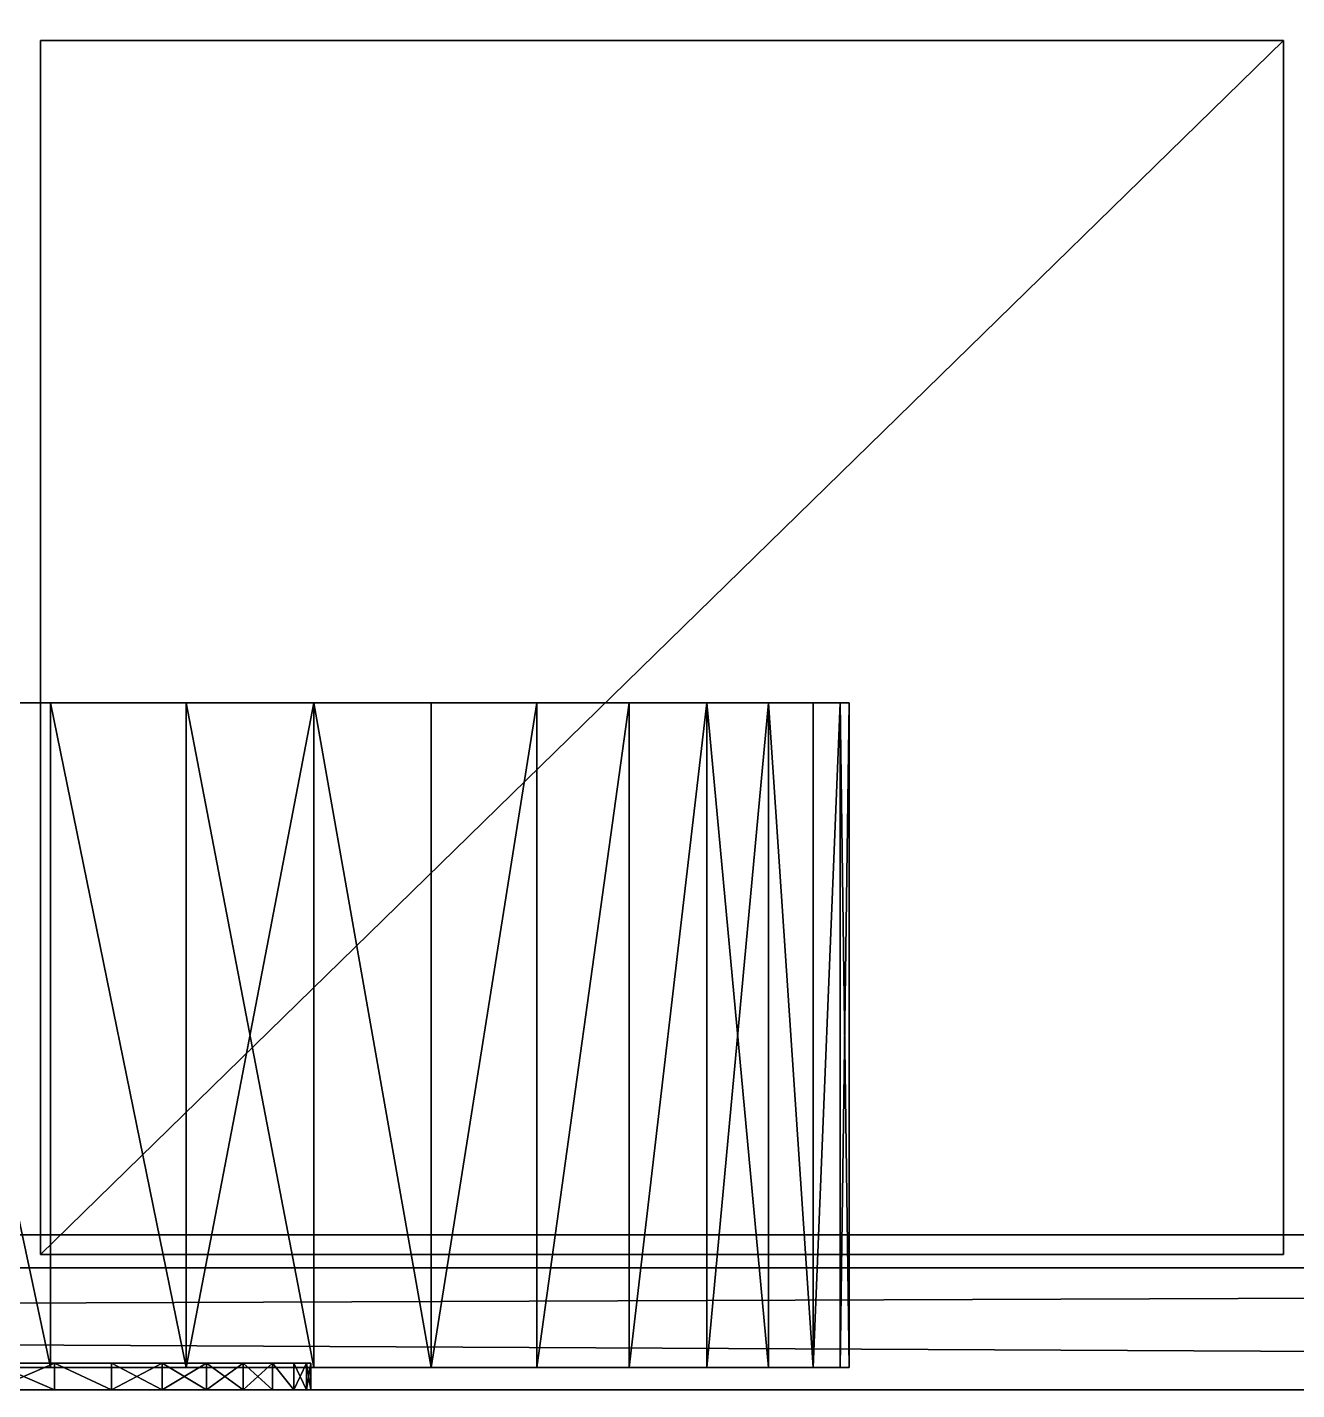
# Model space of a CAD drawing. Header units: millimetres. Extents: x -3100 to 14040, y -1280 to 1295.
# Drawn here: x 9969 to 10542, y -1280 to -665 of the extents above; entities that cross this region are included whole.
import ezdxf

# ---------------------------------------------------------------- set-up
doc = ezdxf.new("R2010")
doc.units = ezdxf.units.MM

msp = doc.modelspace()

# ---------------------------------------------------------------- linework, layer by layer
at = {"layer": 'CAD_75LAB'}
for points in [[(14040, -1280, 1160), (-40, -1280, 1160), (-40, 1280, 1160)], [(14040, 1280, 1160), (14040, -1280, 1160), (-40, 1280, 1160)], [(14040, -1280, 1250), (-40, 1280, 1250), (-40, -1280, 1250)], [(14040, 1280, 1250), (-40, 1280, 1250), (14040, -1280, 1250)], [(9975, -1219, 1253), (9975, -671, 1397), (9975, -671, 1253)], [(9975, -1219, 1397), (9975, -671, 1397), (9975, -1219, 1253)], [(10536, -671, 1253), (9975, -671, 1253), (9975, -671, 1397)], [(10536, -671, 1397), (10536, -671, 1253), (9975, -671, 1397)], [(10536, -671, 1253), (9975, -1219, 1253), (9975, -671, 1253)], [(10536, -671, 1253), (10536, -1219, 1253), (9975, -1219, 1253)], [(10536, -671, 1397), (9975, -671, 1397), (9975, -1219, 1397)], [(10536, -671, 1397), (9975, -1219, 1397), (10536, -1219, 1397)], [(9975, -1219, 1403), (9975, -671, 1547), (9975, -671, 1403)], [(9975, -1219, 1547), (9975, -671, 1547), (9975, -1219, 1403)], [(10536, -671, 1403), (9975, -671, 1403), (9975, -671, 1547)], [(10536, -671, 1547), (10536, -671, 1403), (9975, -671, 1547)], [(10536, -671, 1403), (9975, -1219, 1403), (9975, -671, 1403)], [(10536, -671, 1403), (10536, -1219, 1403), (9975, -1219, 1403)], [(10536, -671, 1547), (9975, -671, 1547), (9975, -1219, 1547)], [(10536, -671, 1547), (9975, -1219, 1547), (10536, -1219, 1547)], [(9975, -1219, 1553), (9975, -671, 1697), (9975, -671, 1553)], [(9975, -1219, 1697), (9975, -671, 1697), (9975, -1219, 1553)], [(10536, -671, 1553), (9975, -671, 1553), (9975, -671, 1697)], [(10536, -671, 1697), (10536, -671, 1553), (9975, -671, 1697)], [(10536, -671, 1553), (9975, -1219, 1553), (9975, -671, 1553)], [(10536, -671, 1553), (10536, -1219, 1553), (9975, -1219, 1553)], [(10536, -671, 1697), (9975, -671, 1697), (9975, -1219, 1697)], [(10536, -671, 1697), (9975, -1219, 1697), (10536, -1219, 1697)], [(9975, -1219, 1703), (9975, -671, 1847), (9975, -671, 1703)], [(9975, -1219, 1847), (9975, -671, 1847), (9975, -1219, 1703)], [(10536, -671, 1703), (9975, -671, 1703), (9975, -671, 1847)], [(10536, -671, 1847), (10536, -671, 1703), (9975, -671, 1847)], [(10536, -671, 1703), (9975, -1219, 1703), (9975, -671, 1703)], [(10536, -671, 1703), (10536, -1219, 1703), (9975, -1219, 1703)], [(10536, -671, 1847), (9975, -671, 1847), (9975, -1219, 1847)], [(10536, -671, 1847), (9975, -1219, 1847), (10536, -1219, 1847)], [(9975, -1219, 1853), (9975, -671, 1997), (9975, -671, 1853)], [(9975, -1219, 1997), (9975, -671, 1997), (9975, -1219, 1853)], [(10536, -671, 1853), (9975, -671, 1853), (9975, -671, 1997)], [(10536, -671, 1997), (10536, -671, 1853), (9975, -671, 1997)], [(10536, -671, 1853), (9975, -1219, 1853), (9975, -671, 1853)], [(10536, -671, 1853), (10536, -1219, 1853), (9975, -1219, 1853)], [(10536, -671, 1997), (9975, -671, 1997), (9975, -1219, 1997)], [(10536, -671, 1997), (9975, -1219, 1997), (10536, -1219, 1997)], [(9975, -1219, 2003), (9975, -671, 2147), (9975, -671, 2003)], [(9975, -1219, 2147), (9975, -671, 2147), (9975, -1219, 2003)], [(10536, -671, 2003), (9975, -671, 2003), (9975, -671, 2147)], [(10536, -671, 2147), (10536, -671, 2003), (9975, -671, 2147)], [(10536, -671, 2003), (9975, -1219, 2003), (9975, -671, 2003)], [(10536, -671, 2003), (10536, -1219, 2003), (9975, -1219, 2003)], [(10536, -671, 2147), (9975, -671, 2147), (9975, -1219, 2147)], [(10536, -671, 2147), (9975, -1219, 2147), (10536, -1219, 2147)], [(9975, -1219, 2153), (9975, -671, 2297), (9975, -671, 2153)], [(9975, -1219, 2297), (9975, -671, 2297), (9975, -1219, 2153)], [(10536, -671, 2153), (9975, -671, 2153), (9975, -671, 2297)], [(10536, -671, 2297), (10536, -671, 2153), (9975, -671, 2297)], [(10536, -671, 2153), (9975, -1219, 2153), (9975, -671, 2153)], [(10536, -671, 2153), (10536, -1219, 2153), (9975, -1219, 2153)], [(10536, -671, 2297), (9975, -671, 2297), (9975, -1219, 2297)], [(10536, -671, 2297), (9975, -1219, 2297), (10536, -1219, 2297)], [(9975, -1219, 2303), (9975, -671, 2447), (9975, -671, 2303)], [(9975, -1219, 2447), (9975, -671, 2447), (9975, -1219, 2303)], [(10536, -671, 2303), (9975, -671, 2303), (9975, -671, 2447)], [(10536, -671, 2447), (10536, -671, 2303), (9975, -671, 2447)], [(10536, -671, 2303), (9975, -1219, 2303), (9975, -671, 2303)], [(10536, -671, 2303), (10536, -1219, 2303), (9975, -1219, 2303)], [(10536, -671, 2447), (9975, -671, 2447), (9975, -1219, 2447)], [(10536, -671, 2447), (9975, -1219, 2447), (10536, -1219, 2447)], [(9975, -1219, 2453), (9975, -671, 2597), (9975, -671, 2453)], [(9975, -1219, 2597), (9975, -671, 2597), (9975, -1219, 2453)], [(10536, -671, 2453), (9975, -671, 2453), (9975, -671, 2597)], [(10536, -671, 2597), (10536, -671, 2453), (9975, -671, 2597)], [(10536, -671, 2453), (9975, -1219, 2453), (9975, -671, 2453)], [(10536, -671, 2453), (10536, -1219, 2453), (9975, -1219, 2453)], [(10536, -671, 2597), (9975, -671, 2597), (9975, -1219, 2597)], [(10536, -671, 2597), (9975, -1219, 2597), (10536, -1219, 2597)], [(9975, -1219, 2603), (9975, -671, 2747), (9975, -671, 2603)], [(9975, -1219, 2747), (9975, -671, 2747), (9975, -1219, 2603)], [(10536, -671, 2603), (9975, -671, 2603), (9975, -671, 2747)], [(10536, -671, 2747), (10536, -671, 2603), (9975, -671, 2747)], [(10536, -671, 2603), (9975, -1219, 2603), (9975, -671, 2603)], [(10536, -671, 2603), (10536, -1219, 2603), (9975, -1219, 2603)], [(10536, -671, 2747), (9975, -671, 2747), (9975, -1219, 2747)], [(10536, -671, 2747), (9975, -1219, 2747), (10536, -1219, 2747)], [(9975, -1219, 2753), (9975, -671, 2897), (9975, -671, 2753)], [(9975, -1219, 2897), (9975, -671, 2897), (9975, -1219, 2753)], [(10536, -671, 2753), (9975, -671, 2753), (9975, -671, 2897)], [(10536, -671, 2897), (10536, -671, 2753), (9975, -671, 2897)], [(10536, -671, 2753), (9975, -1219, 2753), (9975, -671, 2753)], [(10536, -671, 2753), (10536, -1219, 2753), (9975, -1219, 2753)], [(10536, -671, 2897), (9975, -671, 2897), (9975, -1219, 2897)], [(10536, -671, 2897), (9975, -1219, 2897), (10536, -1219, 2897)], [(9975, -1219, 2903), (9975, -671, 3047), (9975, -671, 2903)], [(9975, -1219, 3047), (9975, -671, 3047), (9975, -1219, 2903)], [(10536, -671, 2903), (9975, -671, 2903), (9975, -671, 3047)], [(10536, -671, 3047), (10536, -671, 2903), (9975, -671, 3047)], [(10536, -671, 2903), (9975, -1219, 2903), (9975, -671, 2903)], [(10536, -671, 2903), (10536, -1219, 2903), (9975, -1219, 2903)], [(10536, -671, 3047), (9975, -671, 3047), (9975, -1219, 3047)], [(10536, -671, 3047), (9975, -1219, 3047), (10536, -1219, 3047)], [(9975, -1219, 3053), (9975, -671, 3197), (9975, -671, 3053)], [(9975, -1219, 3197), (9975, -671, 3197), (9975, -1219, 3053)], [(10536, -671, 3053), (9975, -671, 3053), (9975, -671, 3197)], [(10536, -671, 3197), (10536, -671, 3053), (9975, -671, 3197)], [(10536, -671, 3053), (9975, -1219, 3053), (9975, -671, 3053)], [(10536, -671, 3053), (10536, -1219, 3053), (9975, -1219, 3053)], [(10536, -671, 3197), (9975, -671, 3197), (9975, -1219, 3197)], [(10536, -671, 3197), (9975, -1219, 3197), (10536, -1219, 3197)], [(9975, -1219, 3203), (9975, -671, 3347), (9975, -671, 3203)], [(9975, -1219, 3347), (9975, -671, 3347), (9975, -1219, 3203)], [(10536, -671, 3203), (9975, -671, 3203), (9975, -671, 3347)], [(10536, -671, 3347), (10536, -671, 3203), (9975, -671, 3347)], [(10536, -671, 3203), (9975, -1219, 3203), (9975, -671, 3203)], [(10536, -671, 3203), (10536, -1219, 3203), (9975, -1219, 3203)], [(10536, -671, 3347), (9975, -671, 3347), (9975, -1219, 3347)], [(10536, -671, 3347), (9975, -1219, 3347), (10536, -1219, 3347)], [(9975, -1219, 3353), (9975, -671, 3497), (9975, -671, 3353)], [(9975, -1219, 3497), (9975, -671, 3497), (9975, -1219, 3353)], [(10536, -671, 3353), (9975, -671, 3353), (9975, -671, 3497)], [(10536, -671, 3497), (10536, -671, 3353), (9975, -671, 3497)], [(10536, -671, 3353), (9975, -1219, 3353), (9975, -671, 3353)], [(10536, -671, 3353), (10536, -1219, 3353), (9975, -1219, 3353)], [(10536, -671, 3497), (9975, -671, 3497), (9975, -1219, 3497)], [(10536, -671, 3497), (9975, -1219, 3497), (10536, -1219, 3497)], [(9975, -1219, 3503), (9975, -671, 3647), (9975, -671, 3503)], [(9975, -1219, 3647), (9975, -671, 3647), (9975, -1219, 3503)], [(10536, -671, 3503), (9975, -671, 3503), (9975, -671, 3647)], [(10536, -671, 3647), (10536, -671, 3503), (9975, -671, 3647)], [(10536, -671, 3503), (9975, -1219, 3503), (9975, -671, 3503)], [(10536, -671, 3503), (10536, -1219, 3503), (9975, -1219, 3503)], [(10536, -671, 3647), (9975, -671, 3647), (9975, -1219, 3647)], [(10536, -671, 3647), (9975, -1219, 3647), (10536, -1219, 3647)], [(9975, -1219, 3653), (9975, -671, 3797), (9975, -671, 3653)], [(9975, -1219, 3797), (9975, -671, 3797), (9975, -1219, 3653)], [(10536, -671, 3653), (9975, -671, 3653), (9975, -671, 3797)], [(10536, -671, 3797), (10536, -671, 3653), (9975, -671, 3797)], [(10536, -671, 3653), (9975, -1219, 3653), (9975, -671, 3653)], [(10536, -671, 3653), (10536, -1219, 3653), (9975, -1219, 3653)], [(10536, -671, 3797), (9975, -671, 3797), (9975, -1219, 3797)], [(10536, -671, 3797), (9975, -1219, 3797), (10536, -1219, 3797)], [(10536, -1219, 1253), (10536, -671, 1253), (10536, -671, 1397)], [(10536, -1219, 1397), (10536, -1219, 1253), (10536, -671, 1397)], [(10536, -1219, 1403), (10536, -671, 1403), (10536, -671, 1547)], [(10536, -1219, 1547), (10536, -1219, 1403), (10536, -671, 1547)], [(10536, -1219, 1553), (10536, -671, 1553), (10536, -671, 1697)], [(10536, -1219, 1697), (10536, -1219, 1553), (10536, -671, 1697)], [(10536, -1219, 1703), (10536, -671, 1703), (10536, -671, 1847)], [(10536, -1219, 1847), (10536, -1219, 1703), (10536, -671, 1847)], [(10536, -1219, 1853), (10536, -671, 1853), (10536, -671, 1997)], [(10536, -1219, 1997), (10536, -1219, 1853), (10536, -671, 1997)], [(10536, -1219, 2003), (10536, -671, 2003), (10536, -671, 2147)], [(10536, -1219, 2147), (10536, -1219, 2003), (10536, -671, 2147)], [(10536, -1219, 2153), (10536, -671, 2153), (10536, -671, 2297)], [(10536, -1219, 2297), (10536, -1219, 2153), (10536, -671, 2297)], [(10536, -1219, 2303), (10536, -671, 2303), (10536, -671, 2447)], [(10536, -1219, 2447), (10536, -1219, 2303), (10536, -671, 2447)], [(10536, -1219, 2453), (10536, -671, 2453), (10536, -671, 2597)], [(10536, -1219, 2597), (10536, -1219, 2453), (10536, -671, 2597)], [(10536, -1219, 2603), (10536, -671, 2603), (10536, -671, 2747)], [(10536, -1219, 2747), (10536, -1219, 2603), (10536, -671, 2747)], [(10536, -1219, 2753), (10536, -671, 2753), (10536, -671, 2897)], [(10536, -1219, 2897), (10536, -1219, 2753), (10536, -671, 2897)], [(10536, -1219, 2903), (10536, -671, 2903), (10536, -671, 3047)], [(10536, -1219, 3047), (10536, -1219, 2903), (10536, -671, 3047)], [(10536, -1219, 3053), (10536, -671, 3053), (10536, -671, 3197)], [(10536, -1219, 3197), (10536, -1219, 3053), (10536, -671, 3197)], [(10536, -1219, 3203), (10536, -671, 3203), (10536, -671, 3347)], [(10536, -1219, 3347), (10536, -1219, 3203), (10536, -671, 3347)], [(10536, -1219, 3353), (10536, -671, 3353), (10536, -671, 3497)], [(10536, -1219, 3497), (10536, -1219, 3353), (10536, -671, 3497)], [(10536, -1219, 3503), (10536, -671, 3503), (10536, -671, 3647)], [(10536, -1219, 3647), (10536, -1219, 3503), (10536, -671, 3647)], [(10536, -1219, 3653), (10536, -671, 3653), (10536, -671, 3797)], [(10536, -1219, 3797), (10536, -1219, 3653), (10536, -671, 3797)], [(10335.91, -970, 606.36), (9424.09, -970, 152.33), (9849.83, -970, 1077.7)], [(10335.91, -970, 606.36), (9849.83, -970, 2.3), (9424.09, -970, 152.33)], [(10098.28, -970, 89.85), (9915.52, -970, 12.5), (9849.83, -970, 2.3)], [(10335.91, -970, 606.36), (10098.28, -970, 89.85), (9849.83, -970, 2.3)], [(10040.7, -970, 1023.39), (9849.83, -970, 1077.7), (9915.52, -970, 1067.5)], [(10098.28, -970, 990.15), (9849.83, -970, 1077.7), (10040.7, -970, 1023.39)], [(10199.06, -970, 903.8), (9849.83, -970, 1077.7), (10098.28, -970, 990.15)], [(10199.06, -970, 903.8), (10335.91, -970, 606.36), (9849.83, -970, 1077.7)], [(9979.47, -1270, 1049.3), (9979.47, -970, 1049.3), (9915.52, -970, 1067.5)], [(9915.52, -1270, 1067.5), (9979.47, -1270, 1049.3), (9915.52, -970, 1067.5)], [(9979.47, -1270, 30.7), (9915.52, -1270, 12.5), (9915.52, -970, 12.5)], [(9979.47, -1270, 30.7), (9915.52, -970, 12.5), (9979.47, -970, 30.7)], [(10098.28, -970, 89.85), (9979.47, -970, 30.7), (9915.52, -970, 12.5)], [(10040.7, -970, 1023.39), (9915.52, -970, 1067.5), (9979.47, -970, 1049.3)], [(10040.7, -1270, 1023.39), (10040.7, -970, 1023.39), (9979.47, -970, 1049.3)], [(9979.47, -1270, 1049.3), (10040.7, -1270, 1023.39), (9979.47, -970, 1049.3)], [(10040.7, -1270, 56.61), (9979.47, -1270, 30.7), (9979.47, -970, 30.7)], [(10040.7, -1270, 56.61), (9979.47, -970, 30.7), (10040.7, -970, 56.61)], [(10098.28, -970, 89.85), (10040.7, -970, 56.61), (9979.47, -970, 30.7)], [(10040.7, -1270, 1023.39), (10098.28, -1270, 990.15), (10098.28, -970, 990.15)], [(10040.7, -1270, 1023.39), (10098.28, -970, 990.15), (10040.7, -970, 1023.39)], [(10098.28, -1270, 89.85), (10040.7, -1270, 56.61), (10040.7, -970, 56.61)], [(10098.28, -1270, 89.85), (10040.7, -970, 56.61), (10098.28, -970, 89.85)], [(10151.33, -1270, 950.08), (10151.33, -970, 950.08), (10098.28, -970, 990.15)], [(10098.28, -1270, 990.15), (10151.33, -1270, 950.08), (10098.28, -970, 990.15)], [(10151.33, -1270, 129.92), (10098.28, -1270, 89.85), (10098.28, -970, 89.85)], [(10151.33, -1270, 129.92), (10098.28, -970, 89.85), (10151.33, -970, 129.92)], [(10335.91, -970, 606.36), (10151.33, -970, 129.92), (10098.28, -970, 89.85)], [(10199.06, -970, 903.8), (10098.28, -970, 990.15), (10151.33, -970, 950.08)], [(10151.33, -1270, 950.08), (10199.06, -1270, 903.8), (10199.06, -970, 903.8)], [(10151.33, -1270, 950.08), (10199.06, -970, 903.8), (10151.33, -970, 950.08)], [(10151.33, -1270, 129.92), (10151.33, -970, 129.92), (10199.06, -970, 176.2)], [(10199.06, -1270, 176.2), (10151.33, -1270, 129.92), (10199.06, -970, 176.2)], [(10240.75, -970, 228), (10199.06, -970, 176.2), (10151.33, -970, 129.92)], [(10335.91, -970, 606.36), (10240.75, -970, 228), (10151.33, -970, 129.92)], [(10199.06, -1270, 903.8), (10240.75, -1270, 852), (10240.75, -970, 852)], [(10199.06, -1270, 903.8), (10240.75, -970, 852), (10199.06, -970, 903.8)], [(10199.06, -1270, 176.2), (10199.06, -970, 176.2), (10240.75, -970, 228)], [(10240.75, -1270, 228), (10199.06, -1270, 176.2), (10240.75, -970, 228)], [(10199.06, -970, 903.8), (10303.54, -970, 735.07), (10335.91, -970, 606.36)], [(10199.06, -970, 903.8), (10240.75, -970, 852), (10303.54, -970, 735.07)], [(10240.75, -1270, 852), (10275.75, -1270, 795.47), (10275.75, -970, 795.47)], [(10240.75, -1270, 852), (10275.75, -970, 795.47), (10240.75, -970, 852)], [(10240.75, -1270, 228), (10240.75, -970, 228), (10275.75, -970, 284.53)], [(10275.75, -1270, 284.53), (10240.75, -1270, 228), (10275.75, -970, 284.53)], [(10335.91, -970, 606.36), (10275.75, -970, 284.53), (10240.75, -970, 228)], [(10240.75, -970, 852), (10275.75, -970, 795.47), (10303.54, -970, 735.07)], [(10275.75, -1270, 795.47), (10303.54, -1270, 735.07), (10303.54, -970, 735.07)], [(10275.75, -1270, 795.47), (10303.54, -970, 735.07), (10275.75, -970, 795.47)], [(10303.54, -1270, 344.93), (10275.75, -1270, 284.53), (10275.75, -970, 284.53)], [(10303.54, -1270, 344.93), (10275.75, -970, 284.53), (10303.54, -970, 344.93)], [(10323.69, -970, 408.29), (10303.54, -970, 344.93), (10275.75, -970, 284.53)], [(10340, -970, 540), (10323.69, -970, 408.29), (10275.75, -970, 284.53)], [(10335.91, -970, 606.36), (10340, -970, 540), (10275.75, -970, 284.53)], [(10323.69, -1270, 671.71), (10323.69, -970, 671.71), (10303.54, -970, 735.07)], [(10303.54, -1270, 735.07), (10323.69, -1270, 671.71), (10303.54, -970, 735.07)], [(10323.69, -1270, 408.29), (10303.54, -970, 344.93), (10323.69, -970, 408.29)], [(10323.69, -1270, 408.29), (10303.54, -1270, 344.93), (10303.54, -970, 344.93)], [(10303.54, -970, 735.07), (10323.69, -970, 671.71), (10335.91, -970, 606.36)], [(10323.69, -1270, 671.71), (10335.91, -1270, 606.36), (10335.91, -970, 606.36)], [(10323.69, -1270, 671.71), (10335.91, -970, 606.36), (10323.69, -970, 671.71)], [(10323.69, -1270, 408.29), (10323.69, -970, 408.29), (10335.91, -970, 473.64)], [(10335.91, -1270, 473.64), (10323.69, -1270, 408.29), (10335.91, -970, 473.64)], [(10340, -970, 540), (10335.91, -970, 473.64), (10323.69, -970, 408.29)], [(10340, -1270, 540), (10340, -970, 540), (10335.91, -970, 606.36)], [(10335.91, -1270, 606.36), (10340, -1270, 540), (10335.91, -970, 606.36)], [(10335.91, -1270, 473.64), (10335.91, -970, 473.64), (10340, -970, 540)], [(10340, -1270, 540), (10335.91, -1270, 473.64), (10340, -970, 540)], [(14040, -1210, 1250), (-40, -1210, 1250), (-40, -1210, 1320)], [(14040, -1210, 1320), (14040, -1210, 1250), (-40, -1210, 1320)], [(14040, -1280, 1250), (-40, -1280, 1250), (-40, -1210, 1250)], [(14040, -1210, 1250), (14040, -1280, 1250), (-40, -1210, 1250)], [(14040, -1280, 1320), (-40, -1210, 1320), (-40, -1280, 1320)], [(14040, -1210, 1320), (-40, -1210, 1320), (14040, -1280, 1320)], [(10536, -1219, 1253), (9975, -1219, 1397), (9975, -1219, 1253)], [(10536, -1219, 1397), (9975, -1219, 1397), (10536, -1219, 1253)], [(10536, -1219, 1403), (9975, -1219, 1547), (9975, -1219, 1403)], [(10536, -1219, 1547), (9975, -1219, 1547), (10536, -1219, 1403)], [(10536, -1219, 1553), (9975, -1219, 1697), (9975, -1219, 1553)], [(10536, -1219, 1697), (9975, -1219, 1697), (10536, -1219, 1553)], [(10536, -1219, 1703), (9975, -1219, 1847), (9975, -1219, 1703)], [(10536, -1219, 1847), (9975, -1219, 1847), (10536, -1219, 1703)], [(10536, -1219, 1853), (9975, -1219, 1997), (9975, -1219, 1853)], [(10536, -1219, 1997), (9975, -1219, 1997), (10536, -1219, 1853)], [(10536, -1219, 2003), (9975, -1219, 2147), (9975, -1219, 2003)], [(10536, -1219, 2147), (9975, -1219, 2147), (10536, -1219, 2003)], [(10536, -1219, 2153), (9975, -1219, 2297), (9975, -1219, 2153)], [(10536, -1219, 2297), (9975, -1219, 2297), (10536, -1219, 2153)], [(10536, -1219, 2303), (9975, -1219, 2447), (9975, -1219, 2303)], [(10536, -1219, 2447), (9975, -1219, 2447), (10536, -1219, 2303)], [(10536, -1219, 2453), (9975, -1219, 2597), (9975, -1219, 2453)], [(10536, -1219, 2597), (9975, -1219, 2597), (10536, -1219, 2453)], [(10536, -1219, 2603), (9975, -1219, 2747), (9975, -1219, 2603)], [(10536, -1219, 2747), (9975, -1219, 2747), (10536, -1219, 2603)], [(10536, -1219, 2753), (9975, -1219, 2897), (9975, -1219, 2753)], [(10536, -1219, 2897), (9975, -1219, 2897), (10536, -1219, 2753)], [(10536, -1219, 2903), (9975, -1219, 3047), (9975, -1219, 2903)], [(10536, -1219, 3047), (9975, -1219, 3047), (10536, -1219, 2903)], [(10536, -1219, 3053), (9975, -1219, 3197), (9975, -1219, 3053)], [(10536, -1219, 3197), (9975, -1219, 3197), (10536, -1219, 3053)], [(10536, -1219, 3203), (9975, -1219, 3347), (9975, -1219, 3203)], [(10536, -1219, 3347), (9975, -1219, 3347), (10536, -1219, 3203)], [(10536, -1219, 3353), (9975, -1219, 3497), (9975, -1219, 3353)], [(10536, -1219, 3497), (9975, -1219, 3497), (10536, -1219, 3353)], [(10536, -1219, 3503), (9975, -1219, 3647), (9975, -1219, 3503)], [(10536, -1219, 3647), (9975, -1219, 3647), (10536, -1219, 3503)], [(10536, -1219, 3653), (9975, -1219, 3797), (9975, -1219, 3653)], [(10536, -1219, 3797), (9975, -1219, 3797), (10536, -1219, 3653)], [(14040, -1225, 3995), (14040, -1225, 3940), (-40, -1225, 3940)], [(14040, -1225, 3995), (-40, -1225, 3940), (-40, -1225, 3995)], [(14040, -1225, 3940), (-40, -1280, 3940), (-40, -1225, 3940)], [(14040, -1225, 3940), (14040, -1280, 3940), (-40, -1280, 3940)], [(14040, -1225, 3995), (-40, -1225, 3995), (-40, -1280, 3995)], [(14040, -1225, 3995), (-40, -1280, 3995), (14040, -1280, 3995)], [(10335.91, -1270, 606.36), (9849.83, -1270, 1077.7), (9424.09, -1270, 152.33)], [(10335.91, -1270, 606.36), (9424.09, -1270, 152.33), (9849.83, -1270, 2.3)], [(9981.36, -1268, 304.81), (9923.38, -1268, 269.84), (9692.25, -1268, 263.24)], [(9923.38, -1268, 810.16), (9981.36, -1268, 304.81), (9692.25, -1268, 263.24)], [(10098.28, -1270, 89.85), (9849.83, -1270, 2.3), (9915.52, -1270, 12.5)], [(10335.91, -1270, 606.36), (9849.83, -1270, 2.3), (10098.28, -1270, 89.85)], [(10040.7, -1270, 1023.39), (9915.52, -1270, 1067.5), (9849.83, -1270, 1077.7)], [(10098.28, -1270, 990.15), (10040.7, -1270, 1023.39), (9849.83, -1270, 1077.7)], [(10199.06, -1270, 903.8), (10098.28, -1270, 990.15), (9849.83, -1270, 1077.7)], [(10199.06, -1270, 903.8), (9849.83, -1270, 1077.7), (10335.91, -1270, 606.36)], [(10098.28, -1270, 89.85), (9915.52, -1270, 12.5), (9979.47, -1270, 30.7)], [(10040.7, -1270, 1023.39), (9979.47, -1270, 1049.3), (9915.52, -1270, 1067.5)], [(9981.36, -1268, 304.81), (9953.37, -1268, 285.66), (9923.38, -1268, 269.84)], [(9923.38, -1268, 810.16), (10089.28, -1268, 607.27), (9981.36, -1268, 304.81)], [(9953.37, -1268, 794.34), (10089.28, -1268, 607.27), (9923.38, -1268, 810.16)], [(9953.37, -1280, 794.34), (9981.36, -1280, 775.19), (9981.36, -1268, 775.19)], [(9953.37, -1280, 794.34), (9981.36, -1268, 775.19), (9953.37, -1268, 794.34)], [(9981.36, -1280, 304.81), (9953.37, -1280, 285.66), (9953.37, -1268, 285.66)], [(9981.36, -1280, 304.81), (9953.37, -1268, 285.66), (9981.36, -1268, 304.81)], [(10049.85, -1268, 700.57), (10089.28, -1268, 607.27), (9953.37, -1268, 794.34)], [(10006.99, -1268, 752.99), (9953.37, -1268, 794.34), (9981.36, -1268, 775.19)], [(10006.99, -1268, 752.99), (10049.85, -1268, 700.57), (9953.37, -1268, 794.34)], [(10098.28, -1270, 89.85), (9979.47, -1270, 30.7), (10040.7, -1270, 56.61)], [(10006.99, -1280, 752.99), (10006.99, -1268, 752.99), (9981.36, -1268, 775.19)], [(9981.36, -1280, 775.19), (10006.99, -1280, 752.99), (9981.36, -1268, 775.19)], [(10006.99, -1280, 327.01), (9981.36, -1280, 304.81), (9981.36, -1268, 304.81)], [(10006.99, -1280, 327.01), (9981.36, -1268, 304.81), (10006.99, -1268, 327.01)], [(10089.28, -1268, 472.73), (10006.99, -1268, 327.01), (9981.36, -1268, 304.81)], [(10089.28, -1268, 607.27), (10089.28, -1268, 472.73), (9981.36, -1268, 304.81)], [(10029.92, -1280, 728), (10029.92, -1268, 728), (10006.99, -1268, 752.99)], [(10006.99, -1280, 752.99), (10029.92, -1280, 728), (10006.99, -1268, 752.99)], [(10006.99, -1280, 327.01), (10006.99, -1268, 327.01), (10029.92, -1268, 352)], [(10029.92, -1280, 352), (10006.99, -1280, 327.01), (10029.92, -1268, 352)], [(10049.85, -1268, 379.43), (10029.92, -1268, 352), (10006.99, -1268, 327.01)], [(10066.53, -1268, 408.96), (10049.85, -1268, 379.43), (10006.99, -1268, 327.01)], [(10079.73, -1268, 440.19), (10066.53, -1268, 408.96), (10006.99, -1268, 327.01)], [(10089.28, -1268, 472.73), (10079.73, -1268, 440.19), (10006.99, -1268, 327.01)], [(10006.99, -1268, 752.99), (10029.92, -1268, 728), (10049.85, -1268, 700.57)], [(10029.92, -1280, 728), (10049.85, -1280, 700.57), (10049.85, -1268, 700.57)], [(10029.92, -1280, 728), (10049.85, -1268, 700.57), (10029.92, -1268, 728)], [(10049.85, -1280, 379.43), (10029.92, -1268, 352), (10049.85, -1268, 379.43)], [(10049.85, -1280, 379.43), (10029.92, -1280, 352), (10029.92, -1268, 352)], [(10049.85, -1280, 700.57), (10066.53, -1280, 671.04), (10066.53, -1268, 671.04)], [(10049.85, -1280, 700.57), (10066.53, -1268, 671.04), (10049.85, -1268, 700.57)], [(10066.53, -1280, 408.96), (10049.85, -1268, 379.43), (10066.53, -1268, 408.96)], [(10066.53, -1280, 408.96), (10049.85, -1280, 379.43), (10049.85, -1268, 379.43)], [(10049.85, -1268, 700.57), (10066.53, -1268, 671.04), (10089.28, -1268, 607.27)], [(10079.73, -1280, 639.81), (10079.73, -1268, 639.81), (10066.53, -1268, 671.04)], [(10066.53, -1280, 671.04), (10079.73, -1280, 639.81), (10066.53, -1268, 671.04)], [(10066.53, -1280, 408.96), (10066.53, -1268, 408.96), (10079.73, -1268, 440.19)], [(10079.73, -1280, 440.19), (10066.53, -1280, 408.96), (10079.73, -1268, 440.19)], [(10066.53, -1268, 671.04), (10079.73, -1268, 639.81), (10089.28, -1268, 607.27)], [(10089.28, -1280, 607.27), (10089.28, -1268, 607.27), (10079.73, -1268, 639.81)], [(10079.73, -1280, 639.81), (10089.28, -1280, 607.27), (10079.73, -1268, 639.81)], [(10089.28, -1280, 472.73), (10079.73, -1268, 440.19), (10089.28, -1268, 472.73)], [(10089.28, -1280, 472.73), (10079.73, -1280, 440.19), (10079.73, -1268, 440.19)], [(10089.28, -1280, 607.27), (10095.06, -1280, 573.86), (10095.06, -1268, 573.86)], [(10089.28, -1280, 607.27), (10095.06, -1268, 573.86), (10089.28, -1268, 607.27)], [(10095.06, -1280, 506.14), (10089.28, -1268, 472.73), (10095.06, -1268, 506.14)], [(10095.06, -1280, 506.14), (10089.28, -1280, 472.73), (10089.28, -1268, 472.73)], [(10097, -1268, 540), (10095.06, -1268, 506.14), (10089.28, -1268, 472.73)], [(10095.06, -1268, 573.86), (10097, -1268, 540), (10089.28, -1268, 472.73)], [(10089.28, -1268, 607.27), (10095.06, -1268, 573.86), (10089.28, -1268, 472.73)], [(10095.06, -1280, 573.86), (10097, -1280, 540), (10097, -1268, 540)], [(10095.06, -1280, 573.86), (10097, -1268, 540), (10095.06, -1268, 573.86)], [(10097, -1280, 540), (10095.06, -1268, 506.14), (10097, -1268, 540)], [(10097, -1280, 540), (10095.06, -1280, 506.14), (10095.06, -1268, 506.14)], [(10335.91, -1270, 606.36), (10098.28, -1270, 89.85), (10151.33, -1270, 129.92)], [(10199.06, -1270, 903.8), (10151.33, -1270, 950.08), (10098.28, -1270, 990.15)], [(10240.75, -1270, 228), (10151.33, -1270, 129.92), (10199.06, -1270, 176.2)], [(10335.91, -1270, 606.36), (10151.33, -1270, 129.92), (10240.75, -1270, 228)], [(10199.06, -1270, 903.8), (10335.91, -1270, 606.36), (10303.54, -1270, 735.07)], [(10199.06, -1270, 903.8), (10303.54, -1270, 735.07), (10240.75, -1270, 852)], [(10335.91, -1270, 606.36), (10240.75, -1270, 228), (10275.75, -1270, 284.53)], [(10240.75, -1270, 852), (10303.54, -1270, 735.07), (10275.75, -1270, 795.47)], [(10323.69, -1270, 408.29), (10275.75, -1270, 284.53), (10303.54, -1270, 344.93)], [(10340, -1270, 540), (10275.75, -1270, 284.53), (10323.69, -1270, 408.29)], [(10335.91, -1270, 606.36), (10275.75, -1270, 284.53), (10340, -1270, 540)], [(10303.54, -1270, 735.07), (10335.91, -1270, 606.36), (10323.69, -1270, 671.71)], [(10340, -1270, 540), (10323.69, -1270, 408.29), (10335.91, -1270, 473.64)], [(14040, -1280, 1160), (-40, -1280, 1250), (-40, -1280, 1160)], [(14040, -1280, 1250), (-40, -1280, 1250), (14040, -1280, 1160)], [(14040, -1280, 3995), (-40, -1280, 3940), (14040, -1280, 3940)], [(14040, -1280, 3995), (-40, -1280, 3995), (-40, -1280, 3940)], [(14040, -1280, 1250), (-40, -1280, 1320), (-40, -1280, 1250)], [(14040, -1280, 1320), (-40, -1280, 1320), (14040, -1280, 1250)], [(9981.36, -1280, 304.81), (9692.25, -1280, 263.24), (9923.38, -1280, 269.84)], [(9923.38, -1280, 810.16), (9692.25, -1280, 263.24), (9981.36, -1280, 304.81)], [(9981.36, -1280, 304.81), (9923.38, -1280, 269.84), (9953.37, -1280, 285.66)], [(9923.38, -1280, 810.16), (9981.36, -1280, 304.81), (10089.28, -1280, 607.27)], [(9953.37, -1280, 794.34), (9923.38, -1280, 810.16), (10089.28, -1280, 607.27)], [(10049.85, -1280, 700.57), (9953.37, -1280, 794.34), (10089.28, -1280, 607.27)], [(10006.99, -1280, 752.99), (9981.36, -1280, 775.19), (9953.37, -1280, 794.34)], [(10006.99, -1280, 752.99), (9953.37, -1280, 794.34), (10049.85, -1280, 700.57)], [(10089.28, -1280, 472.73), (9981.36, -1280, 304.81), (10006.99, -1280, 327.01)], [(10089.28, -1280, 607.27), (9981.36, -1280, 304.81), (10089.28, -1280, 472.73)], [(10049.85, -1280, 379.43), (10006.99, -1280, 327.01), (10029.92, -1280, 352)], [(10066.53, -1280, 408.96), (10006.99, -1280, 327.01), (10049.85, -1280, 379.43)], [(10079.73, -1280, 440.19), (10006.99, -1280, 327.01), (10066.53, -1280, 408.96)], [(10089.28, -1280, 472.73), (10006.99, -1280, 327.01), (10079.73, -1280, 440.19)], [(10006.99, -1280, 752.99), (10049.85, -1280, 700.57), (10029.92, -1280, 728)], [(10049.85, -1280, 700.57), (10089.28, -1280, 607.27), (10066.53, -1280, 671.04)], [(10066.53, -1280, 671.04), (10089.28, -1280, 607.27), (10079.73, -1280, 639.81)], [(10097, -1280, 540), (10089.28, -1280, 472.73), (10095.06, -1280, 506.14)], [(10095.06, -1280, 573.86), (10089.28, -1280, 472.73), (10097, -1280, 540)], [(10089.28, -1280, 607.27), (10089.28, -1280, 472.73), (10095.06, -1280, 573.86)]]:
    msp.add_3dface(points, dxfattribs=at)

doc.saveas('drawing.dxf')
